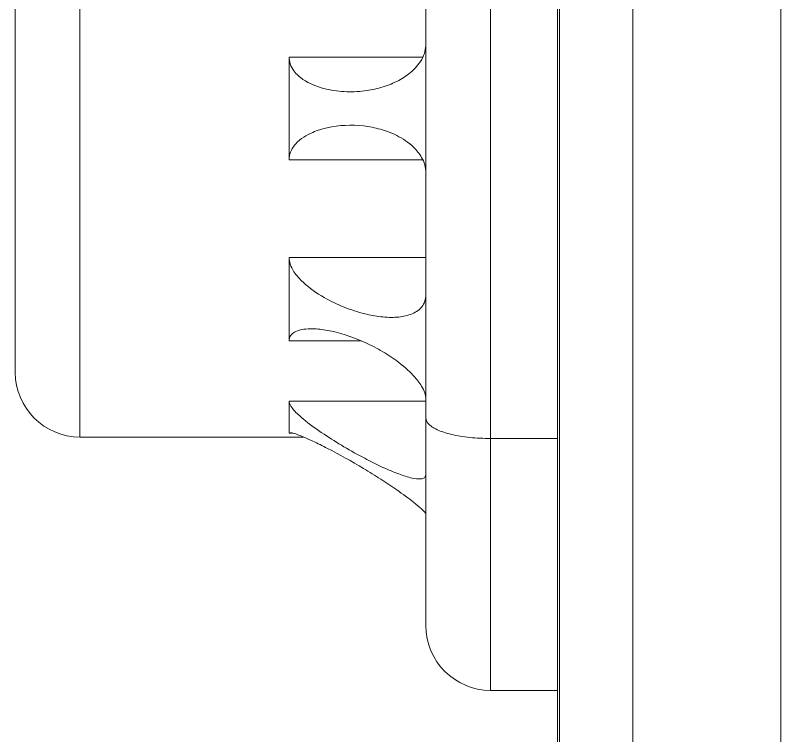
# Model space of a CAD drawing. Header units: millimetres. Extents: x 6 to 425, y 6 to 273.
# Drawn here: x 157.66 to 175.42, y 211.27 to 227.98 of the extents above; entities that cross this region are included whole.
import ezdxf

# ---------------------------------------------------------------- set-up
doc = ezdxf.new("R2010")
doc.units = ezdxf.units.MM

msp = doc.modelspace()

# ---------------------------------------------------------------- linework, layer by layer
at = {"color": 7, "linetype": 'Continuous', "lineweight": 15}
for p, q in [((170.2398, 182.4442), (170.2398, 241.1942)), ((170.2903, 182.4442), (170.2903, 241.1942)), ((171.9869, 182.4442), (171.9869, 241.1942)), ((171.9926, 182.4442), (171.9926, 241.1942)), ((175.4206, 241.1942), (175.4206, 182.4442)), ((168.6898, 233.4738), (168.6898, 218.1645)), ((167.1898, 218.6463), (167.1898, 232.9921)), ((157.6648, 219.6992), (157.6648, 231.9392)), ((164.0148, 224.6272), (164.0148, 227.0112)), ((164.0148, 220.431), (164.0148, 222.3598)), ((164.0148, 218.293), (164.0148, 219.0297)), ((167.1898, 213.8254), (167.1898, 218.6463)), ((164.0167, 218.2989), (164.0148, 218.293)), ((159.1648, 218.1992), (164.3424, 218.1992)), ((170.2398, 218.1645), (168.6898, 218.1645)), ((168.6898, 212.3254), (170.2398, 212.3254))]:
    msp.add_line(p, q, dxfattribs=at)
at = {"color": 8, "linetype": 'Continuous', "lineweight": 15}
for p, q in [((159.1648, 233.4392), (159.1648, 218.1992)), ((164.0148, 227.0112), (167.1139, 227.0112)), ((164.0148, 224.6272), (167.1144, 224.6272)), ((164.0148, 222.3598), (167.1898, 222.3598)), ((164.0148, 220.431), (165.6701, 220.431)), ((164.0148, 219.0297), (167.1898, 219.0297)), ((164.0148, 218.293), (164.0961, 218.293)), ((168.6898, 218.1645), (168.6898, 212.3254))]:
    msp.add_line(p, q, dxfattribs=at)
at = {"color": 7, "linetype": 'Continuous', "lineweight": 15}
for centre in [(159.1648, 219.6992), (168.6898, 213.8254)]:
    msp.add_arc(centre, 1.5, 180, 270, dxfattribs=at)
for points, knots in [([(164.0148, 227.0112), (164.0201, 226.9581), (164.032, 226.8388), (164.1426, 226.6512), (164.3992, 226.428), (164.8055, 226.2703), (165.2918, 226.1966), (165.7382, 226.213), (166.1499, 226.2938), (166.5116, 226.4315), (166.8417, 226.6376), (167.0678, 226.8857), (167.1755, 227.1304), (167.1854, 227.2537), (167.1898, 227.3092)], [0, 0, 0, 0, 0.0359727, 0.0807825, 0.1522274, 0.2884317, 0.4108989, 0.5334809, 0.6333642, 0.7330762, 0.8249969, 0.9178735, 0.9630029, 1, 1, 1, 1]), ([(167.1898, 224.3292), (167.1842, 224.3917), (167.1731, 224.5165), (167.0768, 224.727), (166.8678, 224.9826), (166.5337, 225.1997), (166.1364, 225.3489), (165.5961, 225.4509), (165.0562, 225.43), (164.5263, 225.2664), (164.2296, 225.0907), (164.0606, 224.8589), (164.0173, 224.721), (164.0152, 224.6414), (164.0148, 224.6272)], [0, 0, 0, 0, 0.0416028, 0.0830295, 0.1522732, 0.2683159, 0.3704858, 0.4728376, 0.6912449, 0.7828009, 0.9024618, 0.9462075, 0.9903905, 1, 1, 1, 1]), ([(164.0148, 222.3598), (164.0201, 222.31), (164.0321, 222.1983), (164.1432, 221.9934), (164.4006, 221.7091), (164.8059, 221.4333), (165.2932, 221.2005), (165.738, 221.056), (166.151, 220.9791), (166.5121, 220.9667), (166.8431, 221.0265), (167.0691, 221.1622), (167.1758, 221.3405), (167.1855, 221.4472), (167.1898, 221.4949)], [0, 0, 0, 0, 0.0361134, 0.0809854, 0.1525858, 0.2891422, 0.4101539, 0.5345101, 0.6328972, 0.7334223, 0.8254194, 0.9183826, 0.9634462, 1, 1, 1, 1]), ([(167.1898, 219.084), (167.1842, 219.131), (167.1731, 219.2247), (167.0768, 219.4135), (166.8678, 219.6786), (166.5353, 219.9616), (166.1381, 220.2173), (165.5979, 220.489), (165.0564, 220.6631), (164.5264, 220.7237), (164.2297, 220.6944), (164.0606, 220.5824), (164.0173, 220.4974), (164.0152, 220.4411), (164.0148, 220.431)], [0, 0, 0, 0, 0.0415931, 0.083019, 0.1522569, 0.2682871, 0.3692043, 0.4727779, 0.6911678, 0.7827609, 0.9024359, 0.9461992, 0.9904005, 1, 1, 1, 1]), ([(164.0148, 219.0297), (164.0201, 219.0025), (164.0321, 218.9414), (164.1431, 218.7979), (164.4003, 218.5611), (164.8054, 218.2721), (165.2925, 217.9681), (165.7373, 217.7192), (166.1504, 217.5123), (166.5117, 217.3556), (166.8428, 217.245), (167.0688, 217.2158), (167.1758, 217.2597), (167.1854, 217.3099), (167.1898, 217.3324)], [0, 0, 0, 0, 0.0360849, 0.0809444, 0.1525135, 0.2889986, 0.4099774, 0.534299, 0.6327537, 0.7333498, 0.8253318, 0.9182777, 0.9633565, 1, 1, 1, 1]), ([(167.1898, 218.6463), (167.1898, 218.6456), (167.19, 218.6013), (167.2306, 218.5034), (167.4247, 218.3672), (167.7656, 218.2542), (168.201, 218.179), (168.5268, 218.1694), (168.6898, 218.1645)], [0, 0, 0, 0, 0.0029433, 0.175098, 0.3898495, 0.5957205, 0.797793, 1, 1, 1, 1]), ([(167.1898, 216.4115), (167.1842, 216.4249), (167.1732, 216.4517), (167.0772, 216.5465), (166.8686, 216.7195), (166.5367, 216.9608), (166.1401, 217.2252), (165.6004, 217.5611), (165.0605, 217.8635), (164.5268, 218.1273), (164.2377, 218.2511), (164.074, 218.3041), (164.0524, 218.3009), (164.0456, 218.2999)], [0, 0, 0, 0, 0.0429291, 0.0857988, 0.1573935, 0.2773371, 0.3816758, 0.4887603, 0.7145928, 0.8096496, 0.9340082, 0.9793603, 1, 1, 1, 1])]:
    msp.add_open_spline(points, degree=3, knots=knots, dxfattribs=at)

doc.saveas('drawing.dxf')
